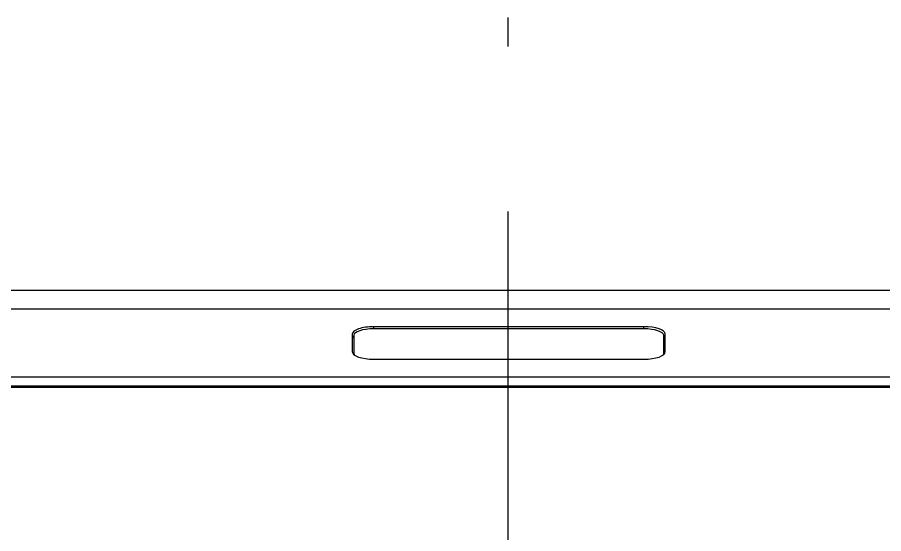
# Model space of a CAD drawing. Extents: x 2759 to 9191, y -64 to 2464.
# Drawn here: x 4221.3 to 4352.8, y 742.1 to 820.4 of the extents above; entities that cross this region are included whole.
import ezdxf

# ---------------------------------------------------------------- set-up
doc = ezdxf.new("R2010")
doc.units = 0
doc.header["$LTSCALE"] = 20
doc.header["$MEASUREMENT"] = 0
doc.linetypes.add('CENTER', pattern=[2, 1.25, -0.25, 0.25, -0.25])
doc.layers.get('0').update_dxf_attribs({"linetype": 'CONTINUOUS'})

msp = doc.modelspace()

# ---------------------------------------------------------------- linework, layer by layer
at = {"color": 1, "linetype": 'CENTER', "ltscale": 5}
msp.add_line((4295.78, 265.96), (4295.78, 820.39), dxfattribs=at)
at = {"color": 7, "linetype": 'Continuous'}
for p, q in [((4275.38, 773.15), (4275.38, 773.47)), ((4316.38, 773.47), (4275.38, 773.47)), ((4316.38, 773.15), (4275.38, 773.15)), ((4316.38, 773.15), (4316.38, 773.47)), ((4272.13, 772.35), (4272.13, 769.66)), ((4272.38, 772.17), (4272.38, 769.4)), ((4319.38, 769.4), (4319.38, 772.17)), ((4319.63, 769.66), (4319.63, 772.35)), ((4272.38, 769.4), (4272.38, 769.23)), ((4319.38, 769.4), (4319.38, 769.23)), ((4275.38, 768.54), (4316.38, 768.54)), ((4151.33, 765.88), (4440.43, 765.88)), ((4440.43, 764.46), (4151.33, 764.46)), ((4439.98, 764.29), (4151.78, 764.29)), ((4439.98, 764.27), (4151.78, 764.27))]:
    msp.add_line(p, q, dxfattribs=at)
for centre, major_axis, ratio, start_param, end_param in [((4275.38, 772.35), (3.25, 0), 0.344818, 1.570796, 3.141593), ((4275.38, 772.17), (-3, 0), 0.325983, 4.712389, 6.283185), ((4316.38, 772.35), (3.25, 0), 0.344818, 0, 1.570796), ((4316.38, 772.17), (-3, 0), 0.325983, 3.141593, 4.712389), ((4275.38, 771.61), (3.25, 0), 0.344818, 2.746783, 3.141593), ((4316.38, 771.61), (3.25, 0), 0.344818, 0, 0.39481), ((4275.38, 769.66), (3.25, 0), 0.344818, 3.141593, 4.712389), ((4275.38, 769.4), (-3, 0), 0.325983, 0, 0.248333), ((4316.38, 769.66), (3.25, 0), 0.344818, 4.712389, 6.283185), ((4316.38, 769.4), (-3, 0), 0.325983, 2.89326, 3.141593)]:
    msp.add_ellipse(centre, major_axis=major_axis, ratio=ratio, start_param=start_param, end_param=end_param, dxfattribs=at)
for points in [[(4448.39, 778.94), (4143.38, 778.94)], [(4143.27, 776.2), (4448.5, 776.2)]]:
    msp.add_open_spline(points, degree=1, dxfattribs=at)

doc.saveas('drawing.dxf')
